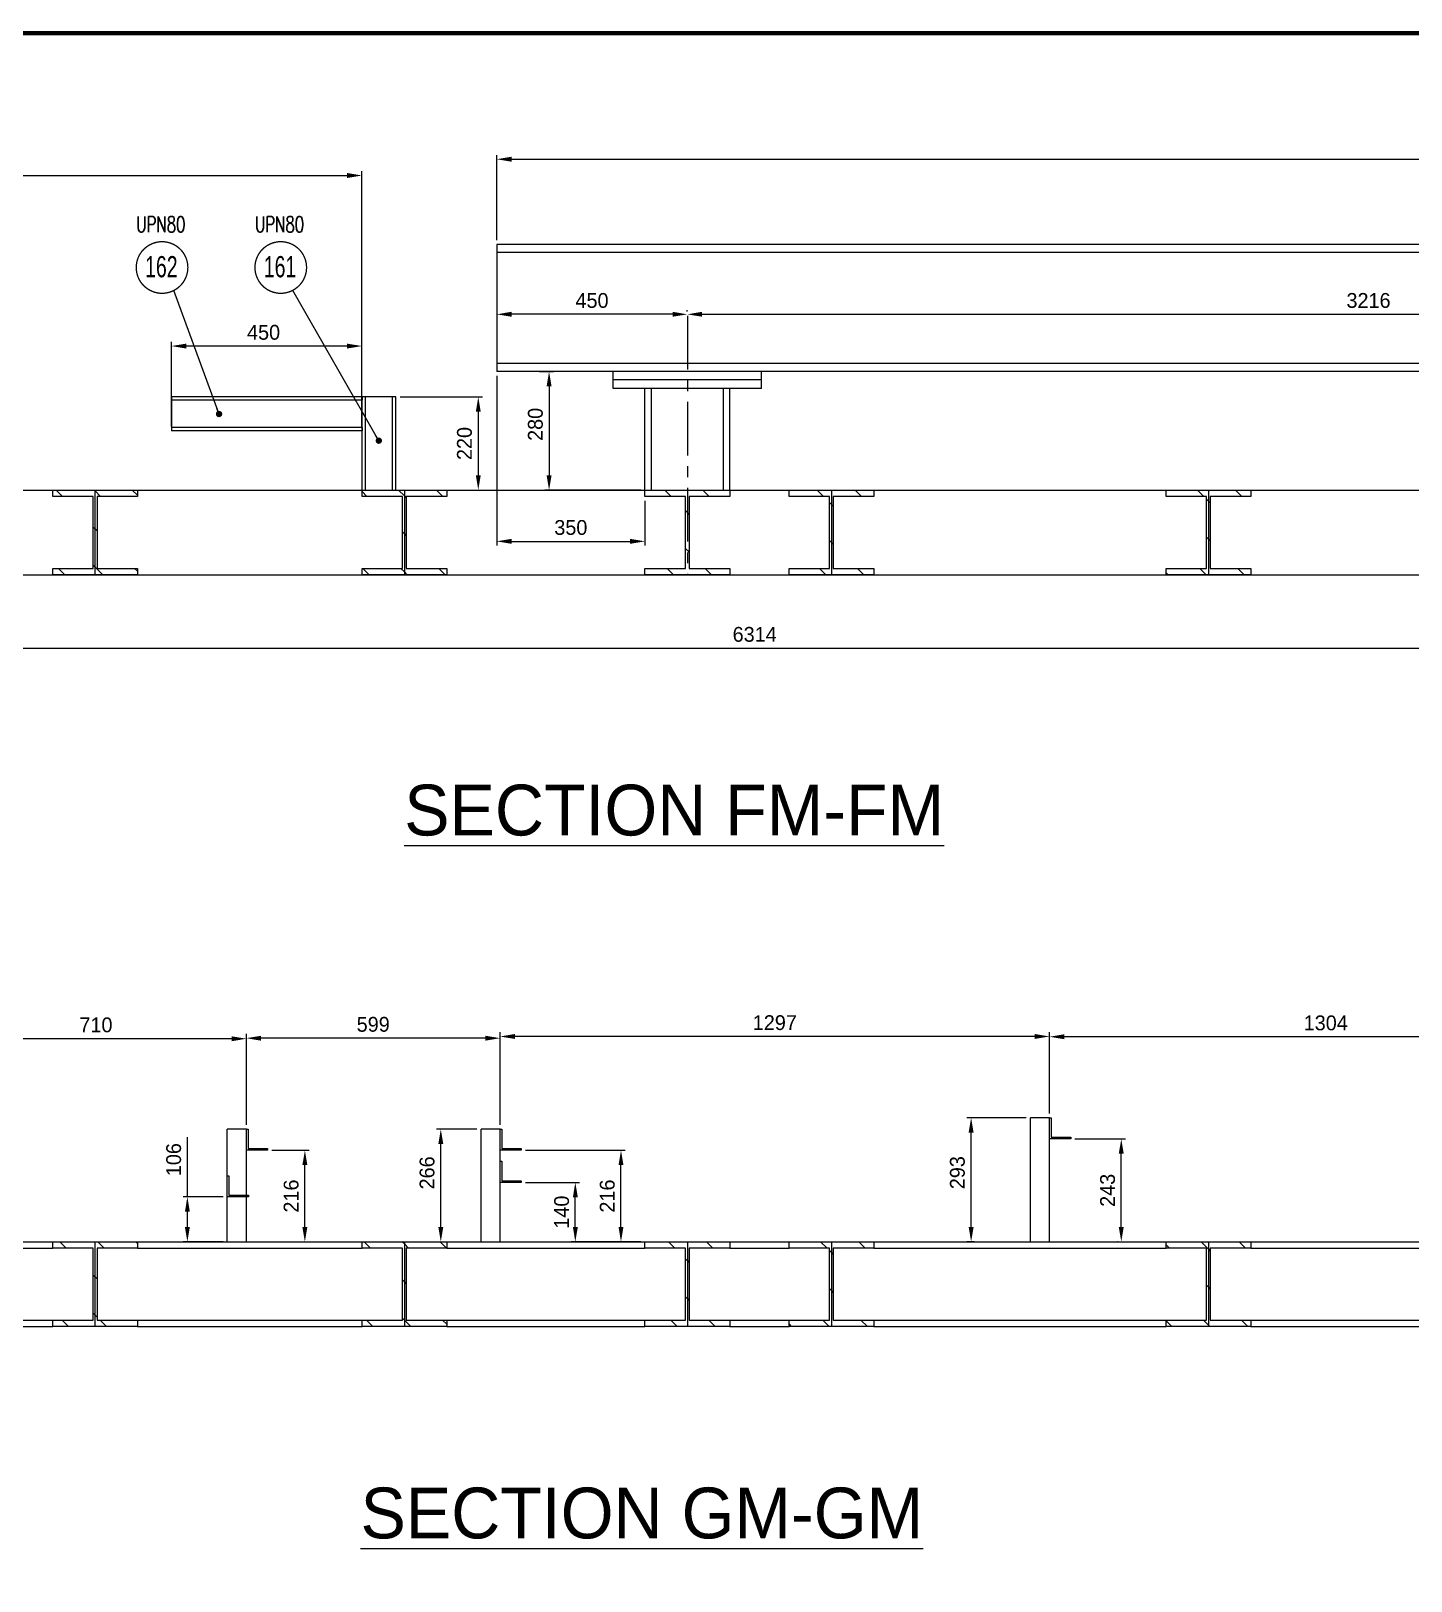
# Model space of a CAD drawing. Header units: millimetres. Extents: x 0 to 16187, y -20471 to 6290.
# Drawn here: x 3002.3 to 3328, y 3057.6 to 3423.6 of the extents above; entities that cross this region are included whole.
import ezdxf
from ezdxf.enums import TextEntityAlignment as Align

# ---------------------------------------------------------------- set-up
doc = ezdxf.new("R2010")
doc.units = ezdxf.units.MM
doc.header["$PDSIZE"] = -1
doc.linetypes.add('CENTERX2', pattern=[20.32, 12.7, -2.54, 2.54, -2.54])
doc.layers.add('BORDER1', color=3, linetype='Continuous')
doc.layers.add('BORDER2', color=7, linetype='Continuous')
doc.styles.add('MtXpl_txt_shx', font='txt.shx', dxfattribs={"height": 0.2})
doc.styles.add('ROMANC', font='ROMANC', dxfattribs={"height": 5})
doc.styles.add('ROMAND-1', font='ic-romand.shx')
doc.styles.add('ROMANS', font='ROMANS.shx', dxfattribs={"width": 0.8})
doc.styles.add('ROMANT', font='ROMANT', dxfattribs={"height": 4})
doc.styles.add('SLDTEXTSTYLE2', font='TXT', dxfattribs={"width": 0.686449})
doc.dimstyles.new('AM_ISO', dxfattribs={"dimtxt": 3.5, "dimasz": 3.5, "dimexe": 1, "dimexo": 1, "dimgap": 1.5, "dimtad": 1, "dimdsep": 46, "dimtxsty": 'Standard', "dimcen": 0, "dimclrd": 1, "dimclre": 1, "dimclrt": 1, "dimadec": 0, "dimazin": 2, "dimtp": 0.1, "dimtm": 0.1, "dimtfac": 0.71, "dimtdec": 3, "dimtmove": 0, "dimatfit": 3, "dimfxl": 1, "dimlwd": -1, "dimlwe": -1, "dimarcsym": 1})
doc.dimstyles.new('AM_ISO$7', dxfattribs={"dimtxt": 3.5, "dimasz": 3.5, "dimexe": 1, "dimexo": 1, "dimgap": 1.5, "dimtad": 1, "dimtoh": 1, "dimdsep": 46, "dimtxsty": 'Standard', "dimcen": 0, "dimclrd": 1, "dimclre": 1, "dimclrt": 1, "dimadec": 0, "dimazin": 2, "dimtp": 0.1, "dimtm": 0.1, "dimtfac": 0.71, "dimtdec": 3, "dimtmove": 0, "dimatfit": 3, "dimfxl": 1, "dimlwd": -1, "dimlwe": -1, "dimarcsym": 1})
pattern_1 = [(135, (1797.997, 654.945), (-4.490128, -4.490128), [])]
pattern_2 = [(135, (1797.997, 4474.5), (-4.490128, -4.490128), [])]

# ---------------------------------------------------------------- blocks, each defined once
blk = doc.blocks.new('_D_48')
at = {"color": 1, "linetype": 'ByBlock'}
for p, q in [((3122.28, 3343.22), (3125.57, 3343.22)), ((3124.57, 3339.72), (3124.57, 3318.72)), ((3146.2, 3315.22), (3123.57, 3315.22))]:
    blk.add_line(p, q, dxfattribs=at)
at = {"color": 1}
for points in [[(3125.15, 3339.72), (3123.98, 3339.72), (3124.57, 3343.22)], [(3123.98, 3318.72), (3125.15, 3318.72), (3124.57, 3315.22)]]:
    blk.add_solid(points, dxfattribs=at)
at = {"layer": 'Defpoints', "color": 0}
for p in [(3121.28, 3343.22), (3124.57, 3315.22), (3147.2, 3315.22)]:
    blk.add_point(p, dxfattribs=at)
at = {"color": 1, "insert": (3119.57, 3330.74), "char_height": 3.5, "attachment_point": 2, "rotation": 90}
blk.add_mtext('280', dxfattribs=at)
blk = doc.blocks.new('_D_49')
at = {"color": 1, "linetype": 'ByBlock'}
for p, q in [((3035.4, 3330.22), (3035.4, 3350.23)), ((3076.9, 3349.23), (3038.9, 3349.23)), ((3080.4, 3330.22), (3080.4, 3350.23))]:
    blk.add_line(p, q, dxfattribs=at)
at = {"color": 1}
for points in [[(3038.9, 3349.81), (3038.9, 3348.65), (3035.4, 3349.23)], [(3076.9, 3348.65), (3076.9, 3349.81), (3080.4, 3349.23)]]:
    blk.add_solid(points, dxfattribs=at)
at = {"layer": 'Defpoints', "color": 0}
for p in [(3035.4, 3349.23), (3035.4, 3329.22), (3080.4, 3329.22)]:
    blk.add_point(p, dxfattribs=at)
at = {"color": 1, "insert": (3057.17, 3354.23), "char_height": 3.5, "attachment_point": 2}
blk.add_mtext('450', dxfattribs=at)
blk = doc.blocks.new('_D_55')
at = {"color": 1, "linetype": 'ByBlock'}
for p, q in [((3248.7, 3162.01), (3260.64, 3162.01)), ((3259.64, 3141.21), (3259.64, 3158.51)), ((3258.71, 3137.71), (3258.64, 3137.71))]:
    blk.add_line(p, q, dxfattribs=at)
at = {"color": 1}
for points in [[(3260.22, 3158.51), (3259.05, 3158.51), (3259.64, 3162.01)], [(3259.05, 3141.21), (3260.22, 3141.21), (3259.64, 3137.71)]]:
    blk.add_solid(points, dxfattribs=at)
at = {"layer": 'Defpoints', "color": 0}
for p in [(3247.7, 3162.01), (3259.64, 3162.01), (3259.71, 3137.71)]:
    blk.add_point(p, dxfattribs=at)
at = {"color": 1, "insert": (3254.64, 3149.86), "char_height": 3.5, "attachment_point": 2, "rotation": 90}
blk.add_mtext('243', dxfattribs=at)
blk = doc.blocks.new('_D_56')
at = {"color": 1, "linetype": 'ByBlock'}
for p, q in [((3237.2, 3167.01), (3223.19, 3167.01)), ((3224.19, 3141.21), (3224.19, 3163.51)), ((3224.92, 3137.71), (3223.19, 3137.71))]:
    blk.add_line(p, q, dxfattribs=at)
at = {"color": 1}
for points in [[(3224.78, 3163.51), (3223.61, 3163.51), (3224.19, 3167.01)], [(3223.61, 3141.21), (3224.78, 3141.21), (3224.19, 3137.71)]]:
    blk.add_solid(points, dxfattribs=at)
at = {"layer": 'Defpoints', "color": 0}
for p in [(3224.19, 3167.01), (3238.2, 3167.01), (3225.92, 3137.71)]:
    blk.add_point(p, dxfattribs=at)
at = {"color": 1, "insert": (3219.19, 3154.03), "char_height": 3.5, "attachment_point": 2, "rotation": 90}
blk.add_mtext('293', dxfattribs=at)
blk = doc.blocks.new('_D_57')
at = {"color": 1, "linetype": 'ByBlock'}
for p, q in [((3119, 3151.71), (3131.76, 3151.71)), ((3130.76, 3141.21), (3130.76, 3148.21)), ((3146.2, 3137.71), (3129.76, 3137.71))]:
    blk.add_line(p, q, dxfattribs=at)
at = {"color": 1}
for points in [[(3131.35, 3148.21), (3130.18, 3148.21), (3130.76, 3151.71)], [(3130.18, 3141.21), (3131.35, 3141.21), (3130.76, 3137.71)]]:
    blk.add_solid(points, dxfattribs=at)
at = {"layer": 'Defpoints', "color": 0}
for p in [(3118, 3151.71), (3130.76, 3151.71), (3147.2, 3137.71)]:
    blk.add_point(p, dxfattribs=at)
at = {"color": 1, "insert": (3125.76, 3144.71), "char_height": 3.5, "attachment_point": 2, "rotation": 90}
blk.add_mtext('140', dxfattribs=at)
blk = doc.blocks.new('_D_58')
at = {"color": 1, "linetype": 'ByBlock'}
for p, q in [((3119, 3159.31), (3142.54, 3159.31)), ((3141.54, 3141.21), (3141.54, 3155.81)), ((3146.2, 3137.71), (3140.54, 3137.71))]:
    blk.add_line(p, q, dxfattribs=at)
at = {"color": 1}
for points in [[(3142.12, 3155.81), (3140.96, 3155.81), (3141.54, 3159.31)], [(3140.96, 3141.21), (3142.12, 3141.21), (3141.54, 3137.71)]]:
    blk.add_solid(points, dxfattribs=at)
at = {"layer": 'Defpoints', "color": 0}
for p in [(3118, 3159.31), (3141.54, 3159.31), (3147.2, 3137.71)]:
    blk.add_point(p, dxfattribs=at)
at = {"color": 1, "insert": (3136.54, 3148.51), "char_height": 3.5, "attachment_point": 2, "rotation": 90}
blk.add_mtext('216', dxfattribs=at)
blk = doc.blocks.new('_D_59')
at = {"color": 1, "linetype": 'ByBlock'}
for p, q in [((3107.5, 3164.31), (3098, 3164.31)), ((3099, 3141.21), (3099, 3160.81)), ((3099.17, 3137.71), (3100, 3137.71))]:
    blk.add_line(p, q, dxfattribs=at)
at = {"color": 1}
for points in [[(3099.59, 3160.81), (3098.42, 3160.81), (3099, 3164.31)], [(3098.42, 3141.21), (3099.59, 3141.21), (3099, 3137.71)]]:
    blk.add_solid(points, dxfattribs=at)
at = {"layer": 'Defpoints', "color": 0}
for p in [(3099, 3164.31), (3108.5, 3164.31), (3098.17, 3137.71)]:
    blk.add_point(p, dxfattribs=at)
at = {"color": 1, "insert": (3094, 3153.98), "char_height": 3.5, "attachment_point": 2, "rotation": 90}
blk.add_mtext('266', dxfattribs=at)
blk = doc.blocks.new('_D_60')
at = {"color": 1, "linetype": 'ByBlock'}
for p, q in [((3039.18, 3148.31), (3039.18, 3162.4)), ((3047.6, 3148.31), (3038.18, 3148.31)), ((3039.18, 3141.21), (3039.18, 3144.81)), ((3047.6, 3137.71), (3038.18, 3137.71))]:
    blk.add_line(p, q, dxfattribs=at)
at = {"color": 1}
for points in [[(3039.77, 3144.81), (3038.6, 3144.81), (3039.18, 3148.31)], [(3038.6, 3141.21), (3039.77, 3141.21), (3039.18, 3137.71)]]:
    blk.add_solid(points, dxfattribs=at)
at = {"layer": 'Defpoints', "color": 0}
for p in [(3039.18, 3148.31), (3048.6, 3148.31), (3048.6, 3137.71)]:
    blk.add_point(p, dxfattribs=at)
at = {"color": 1, "insert": (3034.18, 3157.11), "char_height": 3.5, "attachment_point": 2, "rotation": 90}
blk.add_mtext('106', dxfattribs=at)
blk = doc.blocks.new('_D_61')
at = {"color": 1, "linetype": 'ByBlock'}
for p, q in [((3059.1, 3159.31), (3067.92, 3159.31)), ((3066.92, 3141.21), (3066.92, 3155.81)), ((3066.94, 3137.71), (3067.92, 3137.71))]:
    blk.add_line(p, q, dxfattribs=at)
at = {"color": 1}
for points in [[(3067.5, 3155.81), (3066.33, 3155.81), (3066.92, 3159.31)], [(3066.33, 3141.21), (3067.5, 3141.21), (3066.92, 3137.71)]]:
    blk.add_solid(points, dxfattribs=at)
at = {"layer": 'Defpoints', "color": 0}
for p in [(3058.1, 3159.31), (3066.92, 3159.31), (3065.94, 3137.71)]:
    blk.add_point(p, dxfattribs=at)
at = {"color": 1, "insert": (3061.92, 3148.51), "char_height": 3.5, "attachment_point": 2, "rotation": 90}
blk.add_mtext('216', dxfattribs=at)
blk = doc.blocks.new('*D3844')
at = {"color": 1, "linetype": 'ByBlock'}
for p, q in [((2857.4, 3316.22), (2857.4, 3390.51)), ((2860.9, 3389.51), (3076.9, 3389.51)), ((3080.4, 3338.22), (3080.4, 3390.51))]:
    blk.add_line(p, q, dxfattribs=at)
at = {"color": 1}
for points in [[(2860.9, 3390.1), (2860.9, 3388.93), (2857.4, 3389.51)], [(3076.9, 3388.93), (3076.9, 3390.1), (3080.4, 3389.51)]]:
    blk.add_solid(points, dxfattribs=at)
at = {"layer": 'Defpoints', "color": 0}
for p in [(3080.4, 3389.51), (3080.4, 3337.22), (2857.4, 3315.22)]:
    blk.add_point(p, dxfattribs=at)
at = {"color": 1, "insert": (2968.9, 3392.76), "char_height": 3.5, "attachment_point": 5}
blk.add_mtext('2230', dxfattribs=at)
blk = doc.blocks.new('*U609')
at = {"layer": 'BORDER1', "color": 154, "true_color": 0x1859a9, "const_width": 1}
blk.add_lwpolyline([(1.81, 811), (1144, 811), (1144, 0), (0, 0), (0, 811)], close=True, dxfattribs=at)
at = {"layer": 'BORDER2', "flags": 8}
for tag, height, style, p in [('REV-A', 3.24, 'ROMANS', (986.93, 140.25)), ('RE-A', 8.06, 'ROMANT', (1084.63, 7.17))]:
    blk.add_attdef(tag, text='', height=height, dxfattribs=dict(at, style=style)).set_placement(p, align=Align.CENTER)
at = {"layer": 'BORDER2', "style": 'ROMANS', "width": 3.830216}
blk.add_attdef('DATE-A', text='', height=3.24, dxfattribs=at).set_placement((995.51, 140.25), (1008.51, 140.25), align=Align.FIT)
at = {"layer": 'BORDER2'}
for tag, height, style, p in [('DRN-A', 3.24, 'ROMANS', (1018.38, 140.25)), ('CHD-A', 3.24, 'ROMANS', (1032.35, 140.25)), ('APD-A', 3.24, 'ROMANS', (1046.64, 140.25)), ('CONS_CONT_VEND', 4.2, 'ROMANC', (1061.39, 72.83))]:
    blk.add_attdef(tag, text='', height=height, dxfattribs=dict(at, style=style)).set_placement(p, align=Align.CENTER)
at = {"layer": 'BORDER2', "style": 'ROMANS', "width": 0.8}
for tag, p, height in [('1:X', (997.23, 122.55), 3.5), ('LOC', (1042.74, 122.55), 3.5), ('PROJ_NO', (1118.64, 122.55), 3.5), ('CONS_DRG_NO', (1011, 63), 3)]:
    blk.add_attdef(tag, p, '', height=height, dxfattribs=at)
at = {"layer": 'BORDER2', "lineweight": 30, "width": 0.8, "flags": 104}
blk.add_attdef('COMMENTS-A', text='', height=2.2, dxfattribs=at).set_placement((1055.21, 142.07), align=Align.MIDDLE_LEFT)
at = {"layer": 'BORDER2', "style": 'ROMANS', "width": 0.8}
for tag, p in [('PROJECT_TITLE_1', (1061.07, 55.35)), ('PROJECT_TITLE_2', (1061.07, 49.3))]:
    blk.add_attdef(tag, text='', height=3.5, dxfattribs=at).set_placement(p, align=Align.MIDDLE)
at = {"layer": 'BORDER2', "style": 'ROMANT', "width": 0.8}
for tag, p in [('DRG_TITLE_1', (1061.07, 36.31)), ('DRG_TITLE_2', (1061.07, 28.31)), ('DRG_TITLE_3', (1061.07, 20.31))]:
    blk.add_attdef(tag, text='', height=5, dxfattribs=at).set_placement(p, align=Align.CENTER)
at = {"layer": 'BORDER2', "style": 'ROMANT'}
for tag, p in [('AR', (995, 7.17)), ('PA', (1011.74, 7.17)), ('DC', (1028.45, 7.17)), ('TS', (1120.84, 7.17))]:
    blk.add_attdef(tag, p, '', height=8.06, dxfattribs=at)
for tag, p in [('SRNO', (1074.7, 7.17)), ('SH', (1115.8, 7.18))]:
    blk.add_attdef(tag, text='', height=8.06, dxfattribs=at).set_placement(p, align=Align.RIGHT)
at = {"layer": 'BORDER2', "style": 'ROMANS', "flags": 2}
blk.add_attdef('TB_VERSION', text='', height=2, dxfattribs=at).set_placement((1, -1), align=Align.TOP_LEFT)
blk = doc.blocks.new('*D4043')
at = {"color": 1, "linetype": 'ByBlock'}
for p, q in [((3242.7, 3168.01), (3242.7, 3187.13)), ((3369.6, 3186.13), (3246.2, 3186.13)), ((3373.1, 3168.01), (3373.1, 3187.13))]:
    blk.add_line(p, q, dxfattribs=at)
at = {"color": 1}
for points in [[(3246.2, 3186.72), (3246.2, 3185.55), (3242.7, 3186.13)], [(3369.6, 3185.55), (3369.6, 3186.72), (3373.1, 3186.13)]]:
    blk.add_solid(points, dxfattribs=at)
at = {"layer": 'Defpoints', "color": 0}
for p in [(3242.7, 3186.13), (3242.7, 3167.01), (3373.1, 3167.01)]:
    blk.add_point(p, dxfattribs=at)
at = {"color": 1, "insert": (3307.9, 3189.38), "char_height": 3.5, "attachment_point": 5}
blk.add_mtext('1304', dxfattribs=at)
blk = doc.blocks.new('*D4044')
at = {"color": 1, "linetype": 'ByBlock'}
for p, q in [((3113, 3165.31), (3113, 3187.19)), ((3239.2, 3186.19), (3116.5, 3186.19)), ((3242.7, 3168.01), (3242.7, 3187.19))]:
    blk.add_line(p, q, dxfattribs=at)
at = {"color": 1}
for points in [[(3116.5, 3186.78), (3116.5, 3185.61), (3113, 3186.19)], [(3239.2, 3185.61), (3239.2, 3186.78), (3242.7, 3186.19)]]:
    blk.add_solid(points, dxfattribs=at)
at = {"layer": 'Defpoints', "color": 0}
for p in [(3113, 3186.19), (3242.7, 3167.01), (3113, 3164.31)]:
    blk.add_point(p, dxfattribs=at)
at = {"color": 1, "insert": (3177.85, 3189.44), "char_height": 3.5, "attachment_point": 5}
blk.add_mtext('1297', dxfattribs=at)
blk = doc.blocks.new('*D4045')
at = {"color": 1, "linetype": 'ByBlock'}
for p, q in [((3053.1, 3165.31), (3053.1, 3186.79)), ((3109.5, 3185.79), (3056.6, 3185.79)), ((3113, 3165.31), (3113, 3186.79))]:
    blk.add_line(p, q, dxfattribs=at)
at = {"color": 1}
for points in [[(3056.6, 3186.37), (3056.6, 3185.2), (3053.1, 3185.79)], [(3109.5, 3185.2), (3109.5, 3186.37), (3113, 3185.79)]]:
    blk.add_solid(points, dxfattribs=at)
at = {"layer": 'Defpoints', "color": 0}
for p in [(3053.1, 3185.79), (3053.1, 3164.31), (3113, 3164.31)]:
    blk.add_point(p, dxfattribs=at)
at = {"color": 1, "insert": (3083.05, 3189.04), "char_height": 3.5, "attachment_point": 5}
blk.add_mtext('599', dxfattribs=at)
blk = doc.blocks.new('*D4046')
at = {"color": 1, "linetype": 'ByBlock'}
for p, q in [((2982.1, 3154.81), (2982.1, 3186.66)), ((3049.6, 3185.66), (2985.6, 3185.66)), ((3053.1, 3165.31), (3053.1, 3186.66))]:
    blk.add_line(p, q, dxfattribs=at)
at = {"color": 1}
for points in [[(2985.6, 3186.24), (2985.6, 3185.07), (2982.1, 3185.66)], [(3049.6, 3185.07), (3049.6, 3186.24), (3053.1, 3185.66)]]:
    blk.add_solid(points, dxfattribs=at)
at = {"layer": 'Defpoints', "color": 0}
for p in [(2982.1, 3185.66), (3053.1, 3164.31), (2982.1, 3153.81)]:
    blk.add_point(p, dxfattribs=at)
at = {"color": 1, "insert": (3017.6, 3188.91), "char_height": 3.5, "attachment_point": 5}
blk.add_mtext('710', dxfattribs=at)
blk = doc.blocks.new('*D4049')
at = {"color": 1, "linetype": 'ByBlock'}
for p, q in [((3089.4, 3337.22), (3108.85, 3337.22)), ((3107.85, 3333.72), (3107.85, 3318.72)), ((3101.4, 3315.22), (3108.85, 3315.22))]:
    blk.add_line(p, q, dxfattribs=at)
at = {"color": 1}
for points in [[(3108.43, 3333.72), (3107.27, 3333.72), (3107.85, 3337.22)], [(3107.27, 3318.72), (3108.43, 3318.72), (3107.85, 3315.22)]]:
    blk.add_solid(points, dxfattribs=at)
at = {"layer": 'Defpoints', "color": 0}
for p in [(3088.4, 3337.22), (3100.4, 3315.22), (3107.85, 3315.22)]:
    blk.add_point(p, dxfattribs=at)
at = {"color": 1, "insert": (3104.6, 3326.22), "char_height": 3.5, "attachment_point": 5, "rotation": 90}
blk.add_mtext('220', dxfattribs=at)
blk = doc.blocks.new('*D4460')
at = {"color": 1, "linetype": 'ByBlock'}
for p, q in [((2857.4, 3294.22), (2857.4, 3276.88)), ((3488.8, 3294.22), (3488.8, 3276.88)), ((2860.9, 3277.88), (3485.3, 3277.88))]:
    blk.add_line(p, q, dxfattribs=at)
at = {"color": 1}
for points in [[(2860.9, 3278.46), (2860.9, 3277.29), (2857.4, 3277.88)], [(3485.3, 3277.29), (3485.3, 3278.46), (3488.8, 3277.88)]]:
    blk.add_solid(points, dxfattribs=at)
at = {"layer": 'Defpoints', "color": 0}
for p in [(2857.4, 3295.22), (3488.8, 3295.22), (3488.8, 3277.88)]:
    blk.add_point(p, dxfattribs=at)
at = {"color": 1, "insert": (3173.1, 3281.13), "char_height": 3.5, "attachment_point": 5}
blk.add_mtext('6314', dxfattribs=at)
blk = doc.blocks.new('*D4461')
at = {"color": 1, "linetype": 'ByBlock'}
for p, q in [((3112.2, 3374.22), (3112.2, 3394.35)), ((3115.7, 3393.35), (3640.2, 3393.35)), ((3643.7, 3374.22), (3643.7, 3394.35))]:
    blk.add_line(p, q, dxfattribs=at)
at = {"color": 1}
for points in [[(3115.7, 3393.94), (3115.7, 3392.77), (3112.2, 3393.35)], [(3640.2, 3392.77), (3640.2, 3393.94), (3643.7, 3393.35)]]:
    blk.add_solid(points, dxfattribs=at)
at = {"layer": 'Defpoints', "color": 0}
for p in [(3643.7, 3393.35), (3112.2, 3373.22), (3643.7, 3373.22)]:
    blk.add_point(p, dxfattribs=at)
at = {"color": 1, "insert": (3377.95, 3396.6), "char_height": 3.5, "attachment_point": 5}
blk.add_mtext('5315', dxfattribs=at)
blk = doc.blocks.new('*D4463')
at = {"color": 1, "linetype": 'ByBlock'}
for p, q in [((3112.2, 3342.22), (3112.2, 3302.12)), ((3147.2, 3312.72), (3147.2, 3302.12)), ((3115.7, 3303.12), (3143.7, 3303.12))]:
    blk.add_line(p, q, dxfattribs=at)
at = {"color": 1}
for points in [[(3115.7, 3303.7), (3115.7, 3302.54), (3112.2, 3303.12)], [(3143.7, 3302.54), (3143.7, 3303.7), (3147.2, 3303.12)]]:
    blk.add_solid(points, dxfattribs=at)
at = {"layer": 'Defpoints', "color": 0}
for p in [(3112.2, 3343.22), (3147.2, 3313.72), (3147.2, 3303.12)]:
    blk.add_point(p, dxfattribs=at)
at = {"color": 1, "insert": (3129.7, 3306.37), "char_height": 3.5, "attachment_point": 5}
blk.add_mtext('350', dxfattribs=at)
blk = doc.blocks.new('*D5739')
at = {"color": 1, "linetype": 'ByBlock'}
for p, q in [((3112.2, 3357.22), (3112.2, 3355.73)), ((3153.7, 3356.73), (3115.7, 3356.73)), ((3157.2, 3357.4), (3157.2, 3357.73))]:
    blk.add_line(p, q, dxfattribs=at)
at = {"color": 1}
for points in [[(3115.7, 3357.32), (3115.7, 3356.15), (3112.2, 3356.73)], [(3153.7, 3356.15), (3153.7, 3357.32), (3157.2, 3356.73)]]:
    blk.add_solid(points, dxfattribs=at)
at = {"layer": 'Defpoints', "color": 0}
for p in [(3112.2, 3358.22), (3112.2, 3356.73), (3157.2, 3356.4)]:
    blk.add_point(p, dxfattribs=at)
at = {"color": 1, "insert": (3134.7, 3359.98), "char_height": 3.5, "attachment_point": 5}
blk.add_mtext('450', dxfattribs=at)
blk = doc.blocks.new('*D5742')
at = {"color": 1, "linetype": 'ByBlock'}
for p, q in [((3157.2, 3357.4), (3157.2, 3357.73)), ((3160.7, 3356.73), (3475.3, 3356.73)), ((3478.8, 3353.64), (3478.8, 3357.73))]:
    blk.add_line(p, q, dxfattribs=at)
at = {"color": 1}
for points in [[(3160.7, 3357.32), (3160.7, 3356.15), (3157.2, 3356.73)], [(3475.3, 3356.15), (3475.3, 3357.32), (3478.8, 3356.73)]]:
    blk.add_solid(points, dxfattribs=at)
at = {"layer": 'Defpoints', "color": 0}
for p in [(3478.8, 3356.73), (3157.2, 3356.4), (3478.8, 3352.64)]:
    blk.add_point(p, dxfattribs=at)
at = {"color": 1, "insert": (3318, 3359.98), "char_height": 3.5, "attachment_point": 5}
blk.add_mtext('3216', dxfattribs=at)

msp = doc.modelspace()

# ---------------------------------------------------------------- hatches: boundary and pattern name
at = {"linetype": 'Continuous', "lineweight": 18}
h = msp.add_hatch(dxfattribs=at)
h.set_pattern_fill('ANSI31', scale=2, angle=90, style=0)
h.set_pattern_definition(pattern_1)
h.paths.add_polyline_path([(3017.40348, 3315.22321), (3007.40348, 3315.22321), (3007.40348, 3313.72321), (3016.95348, 3313.72321), (3016.95348, 3296.72321), (3007.40348, 3296.72321), (3007.40348, 3295.22321), (3017.40348, 3295.22321)], flags=0)
h = msp.add_hatch(dxfattribs=at)
h.set_pattern_fill('ANSI31', scale=2, angle=90, style=0)
h.set_pattern_definition(pattern_1)
h.paths.add_polyline_path([(3027.40348, 3315.22321), (3017.40348, 3315.22321), (3017.40348, 3295.22321), (3027.40348, 3295.22321), (3027.40348, 3296.72321), (3017.85348, 3296.72321), (3017.85348, 3313.72321), (3027.40348, 3313.72321)], flags=0)
h = msp.add_hatch(dxfattribs=at)
h.set_pattern_fill('ANSI31', scale=2, angle=90, style=0)
h.set_pattern_definition(pattern_1)
h.paths.add_polyline_path([(3090.40348, 3315.22321), (3080.40348, 3315.22321), (3080.40348, 3313.72321), (3089.95348, 3313.72321), (3089.95348, 3296.72321), (3080.40348, 3296.72321), (3080.40348, 3295.22321), (3090.40348, 3295.22321)], flags=0)
h = msp.add_hatch(dxfattribs=at)
h.set_pattern_fill('ANSI31', scale=2, angle=90, style=0)
h.set_pattern_definition(pattern_1)
h.paths.add_polyline_path([(3100.40348, 3315.22321), (3090.40348, 3315.22321), (3090.40348, 3295.22321), (3100.40348, 3295.22321), (3100.40348, 3296.72321), (3090.85348, 3296.72321), (3090.85348, 3313.72321), (3100.40348, 3313.72321)], flags=0)
h = msp.add_hatch(dxfattribs=at)
h.set_pattern_fill('ANSI31', scale=2, angle=90, style=0)
h.set_pattern_definition(pattern_1)
h.paths.add_polyline_path([(3157.20348, 3315.22321), (3147.20348, 3315.22321), (3147.20348, 3313.72321), (3156.75348, 3313.72321), (3156.75348, 3296.72321), (3147.20348, 3296.72321), (3147.20348, 3295.22321), (3157.20348, 3295.22321)], flags=0)
h = msp.add_hatch(dxfattribs=at)
h.set_pattern_fill('ANSI31', scale=2, angle=90, style=0)
h.set_pattern_definition(pattern_1)
h.paths.add_polyline_path([(3157.20348, 3315.22321), (3157.20348, 3295.22321), (3167.20348, 3295.22321), (3167.20348, 3296.72321), (3157.65348, 3296.72321), (3157.65348, 3313.72321), (3167.20348, 3313.72321), (3167.20348, 3315.22321)], flags=0)
h = msp.add_hatch(dxfattribs=at)
h.set_pattern_fill('ANSI31', scale=2, angle=90, style=0)
h.set_pattern_definition(pattern_1)
h.paths.add_polyline_path([(3191.20348, 3315.22321), (3181.20348, 3315.22321), (3181.20348, 3313.72321), (3190.75348, 3313.72321), (3190.75348, 3296.72321), (3181.20348, 3296.72321), (3181.20348, 3295.22321), (3191.20348, 3295.22321)], flags=0)
h = msp.add_hatch(dxfattribs=at)
h.set_pattern_fill('ANSI31', scale=2, angle=90, style=0)
h.set_pattern_definition(pattern_1)
h.paths.add_polyline_path([(3191.20348, 3315.22321), (3191.20348, 3295.22321), (3201.20348, 3295.22321), (3201.20348, 3296.72321), (3191.65348, 3296.72321), (3191.65348, 3313.72321), (3201.20348, 3313.72321), (3201.20348, 3315.22321)], flags=0)
h = msp.add_hatch(dxfattribs=at)
h.set_pattern_fill('ANSI31', scale=2, angle=90, style=0)
h.set_pattern_definition(pattern_1)
h.paths.add_polyline_path([(3280.20348, 3315.22321), (3270.20348, 3315.22321), (3270.20348, 3313.72321), (3279.75348, 3313.72321), (3279.75348, 3296.72321), (3270.20348, 3296.72321), (3270.20348, 3295.22321), (3280.20348, 3295.22321)], flags=0)
h = msp.add_hatch(dxfattribs=at)
h.set_pattern_fill('ANSI31', scale=2, angle=90, style=0)
h.set_pattern_definition(pattern_1)
h.paths.add_polyline_path([(3280.20348, 3315.22321), (3280.20348, 3295.22321), (3290.20348, 3295.22321), (3290.20348, 3296.72321), (3280.65348, 3296.72321), (3280.65348, 3313.72321), (3290.20348, 3313.72321), (3290.20348, 3315.22321)], flags=0)
h = msp.add_hatch(dxfattribs=at)
h.set_pattern_fill('ANSI31', scale=2, angle=90, style=0)
h.set_pattern_definition(pattern_2)
h.paths.add_polyline_path([(3017.40348, 3137.71391), (3007.40348, 3137.71391), (3007.40348, 3136.21391), (3016.95348, 3136.21391), (3016.95348, 3119.21391), (3007.40348, 3119.21391), (3007.40348, 3117.71391), (3017.40348, 3117.71391)], flags=0)
h = msp.add_hatch(dxfattribs=at)
h.set_pattern_fill('ANSI31', scale=2, angle=90, style=0)
h.set_pattern_definition(pattern_2)
h.paths.add_polyline_path([(3027.40348, 3137.71391), (3017.40348, 3137.71391), (3017.40348, 3117.71391), (3027.40348, 3117.71391), (3027.40348, 3119.21391), (3017.85348, 3119.21391), (3017.85348, 3136.21391), (3027.40348, 3136.21391)], flags=0)
h = msp.add_hatch(dxfattribs=at)
h.set_pattern_fill('ANSI31', scale=2, angle=90, style=0)
h.set_pattern_definition(pattern_2)
h.paths.add_polyline_path([(3090.40348, 3137.71391), (3080.40348, 3137.71391), (3080.40348, 3136.21391), (3089.95348, 3136.21391), (3089.95348, 3119.21391), (3080.40348, 3119.21391), (3080.40348, 3117.71391), (3090.40348, 3117.71391)], flags=0)
h = msp.add_hatch(dxfattribs=at)
h.set_pattern_fill('ANSI31', scale=2, angle=90, style=0)
h.set_pattern_definition(pattern_2)
h.paths.add_polyline_path([(3100.40348, 3137.71391), (3090.40348, 3137.71391), (3090.40348, 3117.71391), (3100.40348, 3117.71391), (3100.40348, 3119.21391), (3090.85348, 3119.21391), (3090.85348, 3136.21391), (3100.40348, 3136.21391)], flags=0)
h = msp.add_hatch(dxfattribs=at)
h.set_pattern_fill('ANSI31', scale=2, angle=90, style=0)
h.set_pattern_definition(pattern_2)
h.paths.add_polyline_path([(3157.20348, 3137.71391), (3147.20348, 3137.71391), (3147.20348, 3136.21391), (3156.75348, 3136.21391), (3156.75348, 3119.21391), (3147.20348, 3119.21391), (3147.20348, 3117.71391), (3157.20348, 3117.71391)], flags=0)
h = msp.add_hatch(dxfattribs=at)
h.set_pattern_fill('ANSI31', scale=2, angle=90, style=0)
h.set_pattern_definition(pattern_2)
h.paths.add_polyline_path([(3157.20348, 3137.71391), (3157.20348, 3117.71391), (3167.20348, 3117.71391), (3167.20348, 3119.21391), (3157.65348, 3119.21391), (3157.65348, 3136.21391), (3167.20348, 3136.21391), (3167.20348, 3137.71391)], flags=0)
h = msp.add_hatch(dxfattribs=at)
h.set_pattern_fill('ANSI31', scale=2, angle=90, style=0)
h.set_pattern_definition(pattern_2)
h.paths.add_polyline_path([(3191.20348, 3137.71391), (3181.20348, 3137.71391), (3181.20348, 3136.21391), (3190.75348, 3136.21391), (3190.75348, 3119.21391), (3181.20348, 3119.21391), (3181.20348, 3117.71391), (3191.20348, 3117.71391)], flags=0)
h = msp.add_hatch(dxfattribs=at)
h.set_pattern_fill('ANSI31', scale=2, angle=90, style=0)
h.set_pattern_definition(pattern_2)
h.paths.add_polyline_path([(3191.20348, 3137.71391), (3191.20348, 3117.71391), (3201.20348, 3117.71391), (3201.20348, 3119.21391), (3191.65348, 3119.21391), (3191.65348, 3136.21391), (3201.20348, 3136.21391), (3201.20348, 3137.71391)], flags=0)
h = msp.add_hatch(dxfattribs=at)
h.set_pattern_fill('ANSI31', scale=2, angle=90, style=0)
h.set_pattern_definition(pattern_2)
h.paths.add_polyline_path([(3280.20348, 3137.71391), (3270.20348, 3137.71391), (3270.20348, 3136.21391), (3279.75348, 3136.21391), (3279.75348, 3119.21391), (3270.20348, 3119.21391), (3270.20348, 3117.71391), (3280.20348, 3117.71391)], flags=0)
h = msp.add_hatch(dxfattribs=at)
h.set_pattern_fill('ANSI31', scale=2, angle=90, style=0)
h.set_pattern_definition(pattern_2)
h.paths.add_polyline_path([(3280.20348, 3137.71391), (3280.20348, 3117.71391), (3290.20348, 3117.71391), (3290.20348, 3119.21391), (3280.65348, 3119.21391), (3280.65348, 3136.21391), (3290.20348, 3136.21391), (3290.20348, 3137.71391)], flags=0)

# ---------------------------------------------------------------- linework, layer by layer
at = {"color": 7, "linetype": 'Continuous', "lineweight": 25}
for p, q in [((3643.70348, 3373.22321), (3112.20348, 3373.22321)), ((3112.20348, 3373.22321), (3112.20348, 3371.32321)), ((3643.70348, 3371.32321), (3112.20348, 3371.32321)), ((3112.20348, 3371.32321), (3112.20348, 3345.12321)), ((3643.70348, 3345.12321), (3112.20348, 3345.12321)), ((3112.20348, 3345.12321), (3112.20348, 3343.22321)), ((3643.70348, 3343.22321), (3112.20348, 3343.22321)), ((3139.70348, 3341.22321), (3139.70348, 3343.22321)), ((3174.70348, 3343.22321), (3139.70348, 3343.22321)), ((3174.70348, 3341.22321), (3174.70348, 3343.22321)), ((3174.70348, 3341.22321), (3139.70348, 3341.22321)), ((3139.70348, 3339.22321), (3139.70348, 3341.22321)), ((3174.70348, 3339.22321), (3139.70348, 3339.22321)), ((3147.20348, 3315.22321), (3147.20348, 3339.22321)), ((3148.70348, 3315.22321), (3148.70348, 3339.22321)), ((3165.70348, 3315.22321), (3165.70348, 3339.22321)), ((3167.20348, 3315.22321), (3167.20348, 3339.22321)), ((3174.70348, 3339.22321), (3174.70348, 3341.22321)), ((3035.40348, 3337.22321), (3035.40348, 3336.42321)), ((3080.40348, 3337.22321), (3035.40348, 3337.22321)), ((3080.40348, 3336.42321), (3035.40348, 3336.42321)), ((3035.40348, 3336.42321), (3035.40348, 3330.02321)), ((3080.40348, 3337.22321), (3080.40348, 3336.42321)), ((3081.20348, 3337.22321), (3080.40348, 3337.22321)), ((3080.40348, 3315.22321), (3080.40348, 3337.22321)), ((3081.20348, 3315.22321), (3081.20348, 3337.22321)), ((3087.60348, 3337.22321), (3081.20348, 3337.22321)), ((3087.60348, 3315.22321), (3087.60348, 3337.22321)), ((3088.40348, 3337.22321), (3087.60348, 3337.22321)), ((3088.40348, 3315.22321), (3088.40348, 3337.22321)), ((3080.40348, 3330.02321), (3035.40348, 3330.02321)), ((3035.40348, 3330.02321), (3035.40348, 3329.22321)), ((3080.40348, 3329.22321), (3035.40348, 3329.22321)), ((3080.40348, 3330.02321), (3080.40348, 3329.22321)), ((3007.40348, 3313.72321), (3007.40348, 3315.22321)), ((3007.40348, 3315.22321), (3017.40348, 3315.22321)), ((3016.95348, 3313.72321), (3007.40348, 3313.72321)), ((3016.95348, 3296.72321), (3016.95348, 3313.72321)), ((3017.40348, 3295.22321), (3017.40348, 3315.22321)), ((3017.40348, 3315.22321), (3027.40348, 3315.22321)), ((3027.40348, 3313.72321), (3017.85348, 3313.72321)), ((3017.85348, 3313.72321), (3017.85348, 3296.72321)), ((3027.40348, 3315.22321), (3027.40348, 3313.72321)), ((3080.40348, 3313.72321), (3080.40348, 3315.22321)), ((3080.40348, 3315.22321), (3090.40348, 3315.22321)), ((3089.95348, 3313.72321), (3080.40348, 3313.72321)), ((3089.95348, 3296.72321), (3089.95348, 3313.72321)), ((3090.40348, 3315.22321), (3090.40348, 3295.22321)), ((3090.40348, 3315.22321), (3100.40348, 3315.22321)), ((3100.40348, 3313.72321), (3090.85348, 3313.72321)), ((3090.85348, 3313.72321), (3090.85348, 3296.72321)), ((3100.40348, 3315.22321), (3100.40348, 3313.72321)), ((3147.20348, 3313.72321), (3147.20348, 3315.22321)), ((3147.20348, 3315.22321), (3157.20348, 3315.22321)), ((3156.75348, 3313.72321), (3147.20348, 3313.72321)), ((3156.75348, 3296.72321), (3156.75348, 3313.72321)), ((3157.20348, 3315.22321), (3167.20348, 3315.22321)), ((3167.20348, 3313.72321), (3157.65348, 3313.72321)), ((3157.65348, 3313.72321), (3157.65348, 3296.72321)), ((3167.20348, 3315.22321), (3167.20348, 3313.72321)), ((3181.20348, 3313.72321), (3181.20348, 3315.22321)), ((3181.20348, 3315.22321), (3191.20348, 3315.22321)), ((3190.75348, 3313.72321), (3181.20348, 3313.72321)), ((3190.75348, 3296.72321), (3190.75348, 3313.72321)), ((3191.20348, 3315.22321), (3191.20348, 3295.22321)), ((3191.20348, 3315.22321), (3201.20348, 3315.22321)), ((3201.20348, 3313.72321), (3191.65348, 3313.72321)), ((3191.65348, 3313.72321), (3191.65348, 3296.72321)), ((3201.20348, 3315.22321), (3201.20348, 3313.72321)), ((3270.20348, 3313.72321), (3270.20348, 3315.22321)), ((3270.20348, 3315.22321), (3280.20348, 3315.22321)), ((3279.75348, 3313.72321), (3270.20348, 3313.72321)), ((3279.75348, 3296.72321), (3279.75348, 3313.72321)), ((3280.20348, 3315.22321), (3280.20348, 3295.22321)), ((3280.20348, 3315.22321), (3290.20348, 3315.22321)), ((3290.20348, 3313.72321), (3280.65348, 3313.72321)), ((3280.65348, 3313.72321), (3280.65348, 3296.72321)), ((3290.20348, 3315.22321), (3290.20348, 3313.72321)), ((3007.40348, 3295.22321), (3007.40348, 3296.72321)), ((3007.40348, 3296.72321), (3016.95348, 3296.72321)), ((3017.40348, 3295.22321), (3007.40348, 3295.22321)), ((3027.40348, 3295.22321), (3017.40348, 3295.22321)), ((3017.85348, 3296.72321), (3027.40348, 3296.72321)), ((3027.40348, 3296.72321), (3027.40348, 3295.22321)), ((3080.40348, 3295.22321), (3080.40348, 3296.72321)), ((3080.40348, 3296.72321), (3089.95348, 3296.72321)), ((3090.40348, 3295.22321), (3080.40348, 3295.22321)), ((3100.40348, 3295.22321), (3090.40348, 3295.22321)), ((3090.85348, 3296.72321), (3100.40348, 3296.72321)), ((3100.40348, 3296.72321), (3100.40348, 3295.22321)), ((3147.20348, 3295.22321), (3147.20348, 3296.72321)), ((3147.20348, 3296.72321), (3156.75348, 3296.72321)), ((3157.20348, 3295.22321), (3147.20348, 3295.22321)), ((3167.20348, 3295.22321), (3157.20348, 3295.22321)), ((3157.65348, 3296.72321), (3167.20348, 3296.72321)), ((3167.20348, 3296.72321), (3167.20348, 3295.22321)), ((3181.20348, 3295.22321), (3181.20348, 3296.72321)), ((3181.20348, 3296.72321), (3190.75348, 3296.72321)), ((3191.20348, 3295.22321), (3181.20348, 3295.22321)), ((3201.20348, 3295.22321), (3191.20348, 3295.22321)), ((3191.65348, 3296.72321), (3201.20348, 3296.72321)), ((3201.20348, 3296.72321), (3201.20348, 3295.22321)), ((3270.20348, 3295.22321), (3270.20348, 3296.72321)), ((3270.20348, 3296.72321), (3279.75348, 3296.72321)), ((3280.20348, 3295.22321), (3270.20348, 3295.22321)), ((3290.20348, 3295.22321), (3280.20348, 3295.22321)), ((3280.65348, 3296.72321), (3290.20348, 3296.72321)), ((3290.20348, 3296.72321), (3290.20348, 3295.22321)), ((3242.70348, 3167.01391), (3238.20348, 3167.01391)), ((3238.20348, 3137.71391), (3238.20348, 3167.01391)), ((3242.70348, 3162.01391), (3242.70348, 3167.01391)), ((3242.70348, 3167.01391), (3243.10348, 3167.01391)), ((3243.10348, 3167.01391), (3243.10348, 3162.41391)), ((3048.60348, 3153.31391), (3048.60348, 3164.31391)), ((3053.10348, 3164.31391), (3048.60348, 3164.31391)), ((3053.10348, 3159.31391), (3053.10348, 3164.31391)), ((3053.10348, 3164.31391), (3053.50348, 3164.31391)), ((3053.50348, 3164.31391), (3053.50348, 3159.71391)), ((3108.50348, 3137.71391), (3108.50348, 3164.31391)), ((3113.00348, 3164.31391), (3108.50348, 3164.31391)), ((3113.00348, 3164.31391), (3113.40348, 3164.31391)), ((3113.00348, 3159.31391), (3113.00348, 3164.31391)), ((3113.40348, 3164.31391), (3113.40348, 3159.71391)), ((3058.10348, 3159.31391), (3053.10348, 3159.31391)), ((3053.10348, 3148.71391), (3053.10348, 3159.31391)), ((3053.50348, 3159.71391), (3058.10348, 3159.71391)), ((3058.10348, 3159.71391), (3058.10348, 3159.31391)), ((3118.00348, 3159.31391), (3113.00348, 3159.31391)), ((3113.00348, 3156.71391), (3113.00348, 3159.31391)), ((3113.40348, 3159.71391), (3118.00348, 3159.71391)), ((3118.00348, 3159.71391), (3118.00348, 3159.31391)), ((3247.70348, 3162.01391), (3242.70348, 3162.01391)), ((3242.70348, 3137.71391), (3242.70348, 3162.01391)), ((3243.10348, 3162.41391), (3247.70348, 3162.41391)), ((3247.70348, 3162.41391), (3247.70348, 3162.01391)), ((3113.00348, 3151.71391), (3113.00348, 3156.71391)), ((3113.00348, 3156.71391), (3113.40348, 3156.71391)), ((3113.40348, 3156.71391), (3113.40348, 3152.11391)), ((3048.60348, 3148.31391), (3048.60348, 3153.31391)), ((3048.60348, 3153.31391), (3049.00348, 3153.31391)), ((3049.00348, 3153.31391), (3049.00348, 3148.71391)), ((3118.00348, 3151.71391), (3113.00348, 3151.71391)), ((3113.00348, 3137.71391), (3113.00348, 3151.71391)), ((3113.40348, 3152.11391), (3118.00348, 3152.11391)), ((3118.00348, 3152.11391), (3118.00348, 3151.71391)), ((3053.60348, 3148.31391), (3048.60348, 3148.31391)), ((3048.60348, 3137.71391), (3048.60348, 3148.31391)), ((3049.00348, 3148.71391), (3053.60348, 3148.71391)), ((3053.10348, 3137.71391), (3053.10348, 3148.31391)), ((3053.60348, 3148.71391), (3053.60348, 3148.31391)), ((2952.40348, 3137.71391), (3007.40348, 3137.71391)), ((3007.40348, 3136.21391), (3007.40348, 3137.71391)), ((3007.40348, 3137.71391), (3017.40348, 3137.71391)), ((3017.40348, 3117.71391), (3017.40348, 3137.71391)), ((3017.40348, 3137.71391), (3027.40348, 3137.71391)), ((3027.40348, 3137.71391), (3027.40348, 3136.21391)), ((3027.40348, 3137.71391), (3080.40348, 3137.71391)), ((3080.40348, 3136.21391), (3080.40348, 3137.71391)), ((3080.40348, 3137.71391), (3090.40348, 3137.71391)), ((3090.40348, 3137.71391), (3090.40348, 3117.71391)), ((3090.40348, 3137.71391), (3100.40348, 3137.71391)), ((3100.40348, 3137.71391), (3100.40348, 3136.21391)), ((3100.40348, 3137.71391), (3147.20348, 3137.71391)), ((3147.20348, 3136.21391), (3147.20348, 3137.71391)), ((3147.20348, 3137.71391), (3157.20348, 3137.71391)), ((3157.20348, 3137.71391), (3157.20348, 3117.71391)), ((3157.20348, 3137.71391), (3167.20348, 3137.71391)), ((3167.20348, 3137.71391), (3167.20348, 3136.21391)), ((3167.20348, 3137.71391), (3181.20348, 3137.71391)), ((3181.20348, 3136.21391), (3181.20348, 3137.71391)), ((3181.20348, 3137.71391), (3191.20348, 3137.71391)), ((3191.20348, 3137.71391), (3191.20348, 3117.71391)), ((3191.20348, 3137.71391), (3201.20348, 3137.71391)), ((3201.20348, 3137.71391), (3201.20348, 3136.21391)), ((3201.20348, 3137.71391), (3270.20348, 3137.71391)), ((3270.20348, 3136.21391), (3270.20348, 3137.71391)), ((3270.20348, 3137.71391), (3280.20348, 3137.71391)), ((3280.20348, 3137.71391), (3280.20348, 3117.71391)), ((3280.20348, 3137.71391), (3290.20348, 3137.71391)), ((3290.20348, 3137.71391), (3290.20348, 3136.21391)), ((3290.20348, 3137.71391), (3370.20348, 3137.71391)), ((2952.40348, 3136.21391), (3007.40348, 3136.21391)), ((3016.95348, 3136.21391), (3007.40348, 3136.21391)), ((3016.95348, 3119.21391), (3016.95348, 3136.21391)), ((3027.40348, 3136.21391), (3017.85348, 3136.21391)), ((3017.85348, 3136.21391), (3017.85348, 3119.21391)), ((3027.40348, 3136.21391), (3080.40348, 3136.21391)), ((3089.95348, 3136.21391), (3080.40348, 3136.21391)), ((3089.95348, 3119.21391), (3089.95348, 3136.21391)), ((3100.40348, 3136.21391), (3090.85348, 3136.21391)), ((3090.85348, 3136.21391), (3090.85348, 3119.21391)), ((3100.40348, 3136.21391), (3147.20348, 3136.21391)), ((3156.75348, 3136.21391), (3147.20348, 3136.21391)), ((3156.75348, 3119.21391), (3156.75348, 3136.21391)), ((3167.20348, 3136.21391), (3157.65348, 3136.21391)), ((3157.65348, 3136.21391), (3157.65348, 3119.21391)), ((3167.20348, 3136.21391), (3181.20348, 3136.21391)), ((3190.75348, 3136.21391), (3181.20348, 3136.21391)), ((3190.75348, 3119.21391), (3190.75348, 3136.21391)), ((3201.20348, 3136.21391), (3191.65348, 3136.21391)), ((3191.65348, 3136.21391), (3191.65348, 3119.21391)), ((3201.20348, 3136.21391), (3270.20348, 3136.21391)), ((3279.75348, 3136.21391), (3270.20348, 3136.21391)), ((3279.75348, 3119.21391), (3279.75348, 3136.21391)), ((3290.20348, 3136.21391), (3280.65348, 3136.21391)), ((3280.65348, 3136.21391), (3280.65348, 3119.21391)), ((3290.20348, 3136.21391), (3370.20348, 3136.21391)), ((2952.40348, 3119.21391), (3007.40348, 3119.21391)), ((3007.40348, 3117.71391), (3007.40348, 3119.21391)), ((3007.40348, 3119.21391), (3016.95348, 3119.21391)), ((3017.85348, 3119.21391), (3027.40348, 3119.21391)), ((3027.40348, 3119.21391), (3027.40348, 3117.71391)), ((3027.40348, 3119.21391), (3080.40348, 3119.21391)), ((3080.40348, 3119.21391), (3089.95348, 3119.21391)), ((3080.40348, 3117.71391), (3080.40348, 3119.21391)), ((3090.85348, 3119.21391), (3100.40348, 3119.21391)), ((3100.40348, 3119.21391), (3100.40348, 3117.71391)), ((3100.40348, 3119.21391), (3147.20348, 3119.21391)), ((3147.20348, 3119.21391), (3156.75348, 3119.21391)), ((3147.20348, 3117.71391), (3147.20348, 3119.21391)), ((3157.65348, 3119.21391), (3167.20348, 3119.21391)), ((3167.20348, 3119.21391), (3167.20348, 3117.71391)), ((3167.20348, 3119.21391), (3181.20348, 3119.21391)), ((3181.20348, 3119.21391), (3190.75348, 3119.21391)), ((3181.20348, 3117.71391), (3181.20348, 3119.21391)), ((3191.65348, 3119.21391), (3201.20348, 3119.21391)), ((3201.20348, 3119.21391), (3201.20348, 3117.71391)), ((3201.20348, 3119.21391), (3270.20348, 3119.21391)), ((3270.20348, 3117.71391), (3270.20348, 3119.21391)), ((3270.20348, 3119.21391), (3279.75348, 3119.21391)), ((3280.65348, 3119.21391), (3290.20348, 3119.21391)), ((3290.20348, 3119.21391), (3290.20348, 3117.71391)), ((3290.20348, 3119.21391), (3370.20348, 3119.21391)), ((2952.40348, 3117.71391), (3007.40348, 3117.71391)), ((3017.40348, 3117.71391), (3007.40348, 3117.71391)), ((3027.40348, 3117.71391), (3017.40348, 3117.71391)), ((3027.40348, 3117.71391), (3080.40348, 3117.71391)), ((3090.40348, 3117.71391), (3080.40348, 3117.71391)), ((3100.40348, 3117.71391), (3090.40348, 3117.71391)), ((3100.40348, 3117.71391), (3147.20348, 3117.71391)), ((3157.20348, 3117.71391), (3147.20348, 3117.71391)), ((3167.20348, 3117.71391), (3157.20348, 3117.71391)), ((3167.20348, 3117.71391), (3181.20348, 3117.71391)), ((3191.20348, 3117.71391), (3181.20348, 3117.71391)), ((3201.20348, 3117.71391), (3191.20348, 3117.71391)), ((3201.20348, 3117.71391), (3270.20348, 3117.71391)), ((3280.20348, 3117.71391), (3270.20348, 3117.71391)), ((3290.20348, 3117.71391), (3280.20348, 3117.71391)), ((3290.20348, 3117.71391), (3370.20348, 3117.71391))]:
    msp.add_line(p, q, dxfattribs=at)
at = {"color": 3, "linetype": 'CENTERX2'}
msp.add_line((3157.20348, 3356.39784), (3157.20348, 3295.22321), dxfattribs=at)
for p, q in [((2877.40348, 3315.22321), (3488.80348, 3315.22321)), ((2877.40348, 3295.22321), (3488.80348, 3295.22321))]:
    msp.add_line(p, q)
at = {"color": 4, "const_width": 0.3125}
msp.add_lwpolyline([(3027.10848, 3367.78432, -1), (3039.29598, 3367.78432, -1)], format="xyb", close=True, dxfattribs=at)
at = {"color": 2, "const_width": 0.3125}
msp.add_lwpolyline([(3055.12909, 3367.78432, -1), (3067.31659, 3367.78432, -1)], format="xyb", close=True, dxfattribs=at)

# ---------------------------------------------------------------- block references
at = {"layer": 'BORDER1'}
msp.add_blockref('*U609', (2751.74575, 2612.13313), dxfattribs=at)

# ---------------------------------------------------------------- texts
at = {"color": 4, "lineweight": 25, "style": 'MtXpl_txt_shx', "width": 0.6875}
msp.add_text('UPN80', height=3.75, dxfattribs=at).set_placement((3027.12407, 3376.11707))
at = {"color": 2, "lineweight": 25, "style": 'MtXpl_txt_shx', "width": 0.6875}
msp.add_text('UPN80', height=3.75, dxfattribs=at).set_placement((3055.14469, 3376.11707))
at = {"color": 4, "lineweight": 25, "style": 'SLDTEXTSTYLE2', "width": 0.686449}
msp.add_text('162', height=5, dxfattribs=at).set_placement((3033.03576, 3367.97729), align=Align.MIDDLE_CENTER)
at = {"color": 2, "lineweight": 25, "style": 'SLDTEXTSTYLE2', "width": 0.686449}
msp.add_text('161', height=5, dxfattribs=at).set_placement((3061.05637, 3367.97729), align=Align.MIDDLE_CENTER)
at = {"color": 7, "style": 'ROMAND-1'}
for s, p in [('%%USECTION FM-FM', (3090.3664, 3233.66113)), ('%%USECTION GM-GM', (3080.05649, 3067.66786))]:
    msp.add_text(s, height=12, dxfattribs=at).set_placement(p)

# ---------------------------------------------------------------- dimensions: what is measured, and where the dimension line sits
for base, p1, p2, picture, middle in [((3643.70348, 3393.35451), (3112.20348, 3373.22321), (3643.70348, 3373.22321), '*D4461', (3377.95348, 3396.60451)), ((3080.40348, 3389.51283), (2857.40348, 3315.22321), (3080.40348, 3337.22321), '*D3844', (2968.90348, 3392.76283)), ((3112.20348, 3356.73374), (3157.20348, 3356.39784), (3112.20348, 3358.22321), '*D5739', (3134.70348, 3359.98374)), ((3478.80348, 3356.73374), (3157.20348, 3356.39784), (3478.80348, 3352.64467), '*D5742', (3318.00348, 3359.98374)), ((3488.80348, 3277.87735), (2857.40348, 3295.22321), (3488.80348, 3295.22321), '*D4460', (3173.10348, 3281.12735)), ((3113.00348, 3186.19395), (3242.70348, 3167.01391), (3113.00348, 3164.31391), '*D4044', (3177.85348, 3189.44395)), ((2982.10348, 3185.65771), (3053.10348, 3164.31391), (2982.10348, 3153.81391), '*D4046', (3017.60348, 3188.90771)), ((3053.10348, 3185.7871), (3113.00348, 3164.31391), (3053.10348, 3164.31391), '*D4045', (3083.05348, 3189.0371)), ((3242.70348, 3186.13458), (3373.10348, 3167.01391), (3242.70348, 3167.01391), '*D4043', (3307.90348, 3189.38458))]:
    dim = msp.add_linear_dim(base=base, p1=p1, p2=p2, dimstyle='AM_ISO', override={"dimtxt": 3.5, "dimlfac": 10})
    dim.commit()
    dim.dimension.update_dxf_attribs({"geometry": picture, "text_midpoint": middle})
for base, p1, p2, angle, picture, middle in [((3035.40348, 3349.23146), (3080.40348, 3329.22321), (3035.40348, 3329.22321), 180, '_D_49', (3057.16537, 3349.23146)), ((3124.56679, 3315.22321), (3121.27727, 3343.22321), (3147.20348, 3315.22321), 90, '_D_48', (3124.56679, 3330.74198)), ((3224.1921, 3167.01391), (3225.91898, 3137.71391), (3238.20348, 3167.01391), 90, '_D_56', (3224.1921, 3154.02786)), ((3099.00245, 3164.31391), (3098.17376, 3137.71391), (3108.50348, 3164.31391), 90, '_D_59', (3099.00245, 3153.98125)), ((3039.1839, 3148.31391), (3048.60348, 3137.71391), (3048.60348, 3148.31391), 90, '_D_60', (3039.1839, 3157.10557)), ((3066.91704, 3159.31391), (3065.93986, 3137.71391), (3058.10348, 3159.31391), 90, '_D_61', (3066.91704, 3148.51391)), ((3141.53868, 3159.31391), (3147.20348, 3137.71391), (3118.00348, 3159.31391), 90, '_D_58', (3141.53868, 3148.51391)), ((3259.63734, 3162.01391), (3259.71384, 3137.71391), (3247.70348, 3162.01391), 90, '_D_55', (3259.63734, 3149.86391)), ((3130.76412, 3151.71391), (3147.20348, 3137.71391), (3118.00348, 3151.71391), 90, '_D_57', (3130.76412, 3144.71391))]:
    dim = msp.add_linear_dim(base=base, p1=p1, p2=p2, angle=angle, dimstyle='AM_ISO', override={"dimtxt": 3.5, "dimlfac": 10})
    dim.commit()
    dim.dimension.update_dxf_attribs({"geometry": picture, "text_midpoint": middle, "dimtype": 160})
dim = msp.add_linear_dim(base=(3147.20348, 3303.12105), p1=(3112.20348, 3343.22321), p2=(3147.20348, 3313.72321), dimstyle='AM_ISO', override={"dimtxt": 3.5, "dimlfac": 10})
dim.commit()
dim.dimension.update_dxf_attribs({"geometry": '*D4463', "text_midpoint": (3129.70348, 3303.12105), "dimtype": 160})
dim = msp.add_linear_dim(base=(3107.84931, 3315.22321), p1=(3088.40348, 3337.22321), p2=(3100.40348, 3315.22321), angle=90, dimstyle='AM_ISO', override={"dimtxt": 3.5, "dimlfac": 10})
dim.commit()
dim.dimension.update_dxf_attribs({"geometry": '*D4049', "text_midpoint": (3104.59931, 3326.22321)})

# ---------------------------------------------------------------- leaders
at = {"color": 4}
msp.add_leader([(3046.65613, 3333.18868), (3036.02164, 3362.38204)], dimstyle='AM_ISO$7', override={"dimasz": 1.5, "dimldrblk": 'Dot'}, dxfattribs=at)
at = {"color": 2}
msp.add_leader([(3084.36909, 3326.89089), (3064.04225, 3362.38204)], dimstyle='AM_ISO$7', override={"dimasz": 1.5, "dimldrblk": 'Dot'}, dxfattribs=at)

doc.saveas('drawing.dxf')
